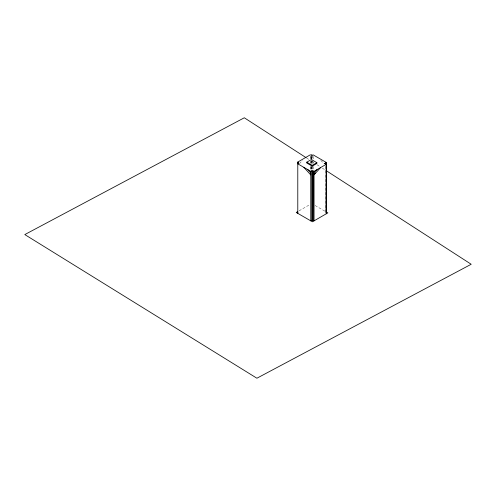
<?xml version="1.0" encoding="UTF-8"?>
<svg xmlns="http://www.w3.org/2000/svg" width="496" height="496" viewBox="0 0 496 496"><rect width="100%" height="100%" fill="white"/><g stroke="black" fill="none" stroke-linecap="round" stroke-linejoin="round"><path stroke-width="0.37" stroke-dasharray="2.48 1.86" d="M299.448 163.723L302.504 160.375M299.094 210.812L310.217 204.389M315.127 205.524L325.636 211.594M306.714 158.069L308.661 159.328M311.265 161.008L314.514 163.103M317.118 164.784L319.715 166.464M322.313 168.144L325.568 170.24M320.825 160.338L323.727 163.581M325.463 166.272L325.463 213.305M313.156 156.414L313.156 161.057M313.156 161.832L313.156 163.376M313.156 166.47L313.156 169.57M312.424 155.291L312.424 159.011M312.424 161.281L312.424 163.575M312.424 166.625L312.424 169.682M311.934 156.414L311.947 158.832M311.947 159.607L311.934 163.829M311.947 166.569L311.934 169.973M311.68 156.407L311.68 160.276M311.68 161.051L311.68 163.376M311.68 166.47L311.68 169.564M311.414 156.507L311.426 163.519M311.414 166.569L311.426 169.713M310.949 156.06L310.949 158.379M310.949 161.479L310.949 163.023M310.949 166.892L310.949 169.985M310.217 156.414L310.217 160.282M310.217 161.057L310.217 163.376M310.217 166.47L310.217 169.57"/><path stroke-width="0.74" d="M311.934 155.006L311.426 155.006M312.802 176.006L313.224 175.528M314.042 174.797L320.714 167.487M317.025 169.613L314.941 171.895L314.941 173.817M326.027 212.982L326.25 163.506L325.463 163.959L324.855 163.426L326.294 162.452L326.294 213.782M324.855 163.606L325.512 162.905M297.786 213.361L297.786 162.043L310.217 154.864L312.424 155.291L313.156 154.864L326.294 162.452M306.764 162.192L311.401 159.52L316.87 162.676L316.87 163.482L312.232 166.16L306.764 162.998L306.764 162.192L312.232 165.354L316.87 162.676M297.786 162.043L298.561 162.496L297.842 162.905L298.623 163.358L297.786 163.841L310.763 171.331L311.779 170.748L314.042 171.331L326.294 164.263L324.855 163.426M297.786 211.569L296.23 212.462L312.406 221.805L327.862 212.877L326.294 211.978M314.042 171.331L314.042 220.856L311.779 220.274L310.763 220.856L310.763 171.331M297.829 212.245L297.829 212.617M298.201 163.116L297.656 162.905L298.201 162.7M326.027 163.376L326.343 163.506L326.027 163.637M325.512 163.085L326.25 163.506M310.763 174.319L310.589 172.782L307.718 169.576M306.063 157.647L244.299 117.775L24.8 234.577L256.897 378.225L471.2 264.263L326.219 170.661M303.874 167.357L310.763 174.945M313.224 170.86L313.224 220.385M312.598 171.219L312.598 220.745M312.232 165.354L312.232 166.16M311.779 170.748L311.779 220.274M312.827 171.145L312.368 171.145L312.598 220.825L312.827 171.145"/></g></svg>
